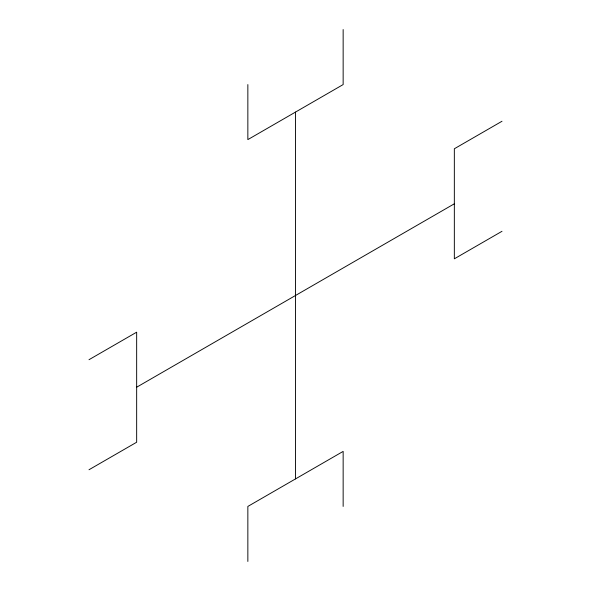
<?xml version="1.0" encoding="UTF-8"?>
<svg xmlns="http://www.w3.org/2000/svg" width="591" height="591" viewBox="0 0 591 591"><rect width="100%" height="100%" fill="white"/><g stroke="black" fill="none" stroke-linecap="round" stroke-linejoin="round"><path stroke-width="0.89" d="M89.005 359.697L136.661 332.186L136.661 442.231L89.005 469.742M501.995 121.258L454.339 148.769L454.339 258.814L501.995 231.303M136.661 387.208L454.339 203.792M343.149 29.55L343.149 84.572L247.851 139.602L247.851 84.572M343.149 506.428L343.149 451.398L247.851 506.428L247.851 561.45M295.5 112.083L295.5 478.917"/></g></svg>
